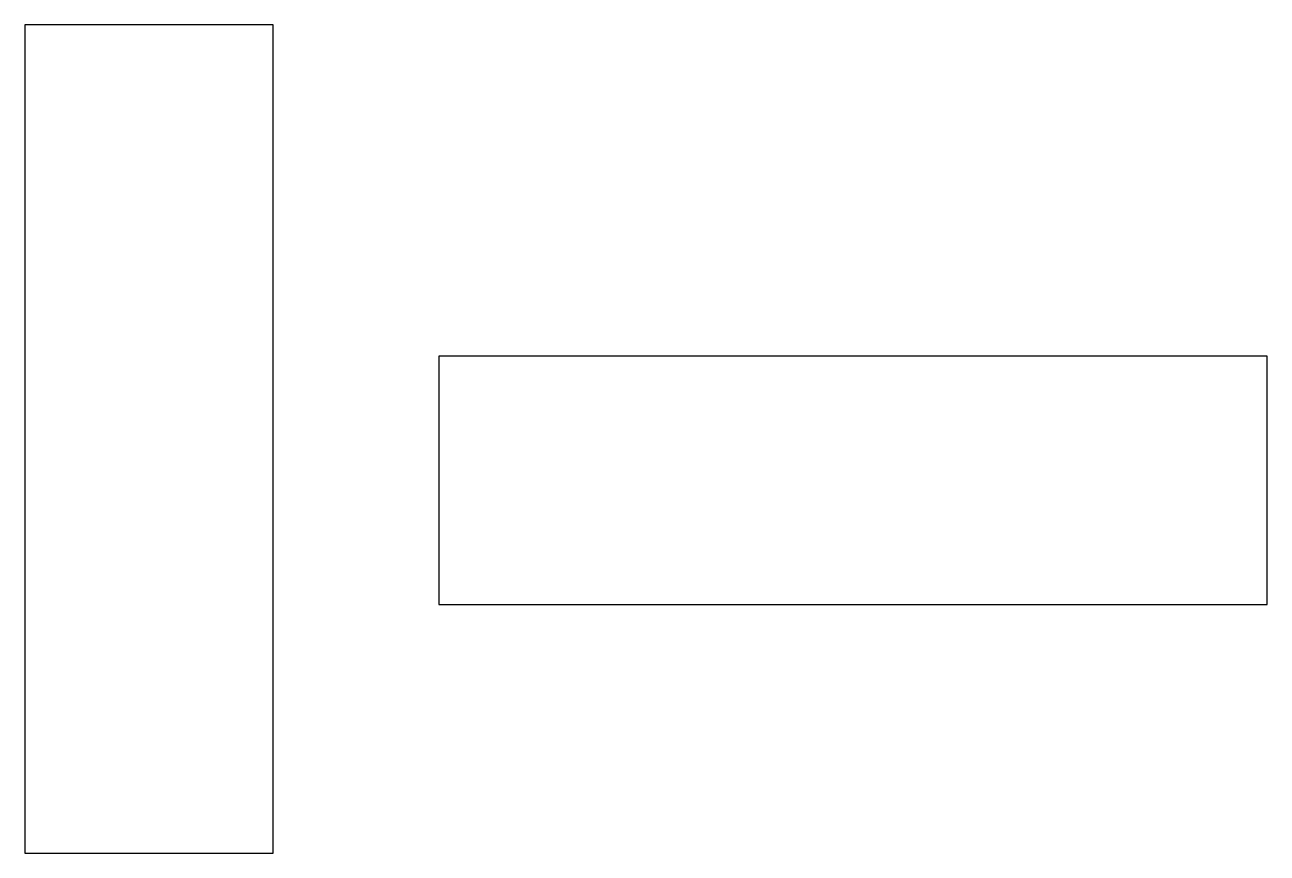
# Model space of a CAD drawing. Header units: millimetres. Extents: x 0 to 150, y 0 to 100.
import ezdxf

# ---------------------------------------------------------------- set-up
doc = ezdxf.new("R2010")
doc.units = ezdxf.units.MM
doc.layers.add('Контур', color=4, linetype='Continuous')

msp = doc.modelspace()

# ---------------------------------------------------------------- linework, layer by layer
at = {"layer": 'Контур'}
for points in [[(0, 0), (30, 0), (30, 100), (0, 100)], [(50, 30), (150, 30), (150, 60), (50, 60)]]:
    msp.add_lwpolyline(points, close=True, dxfattribs=at)

doc.saveas('drawing.dxf')
